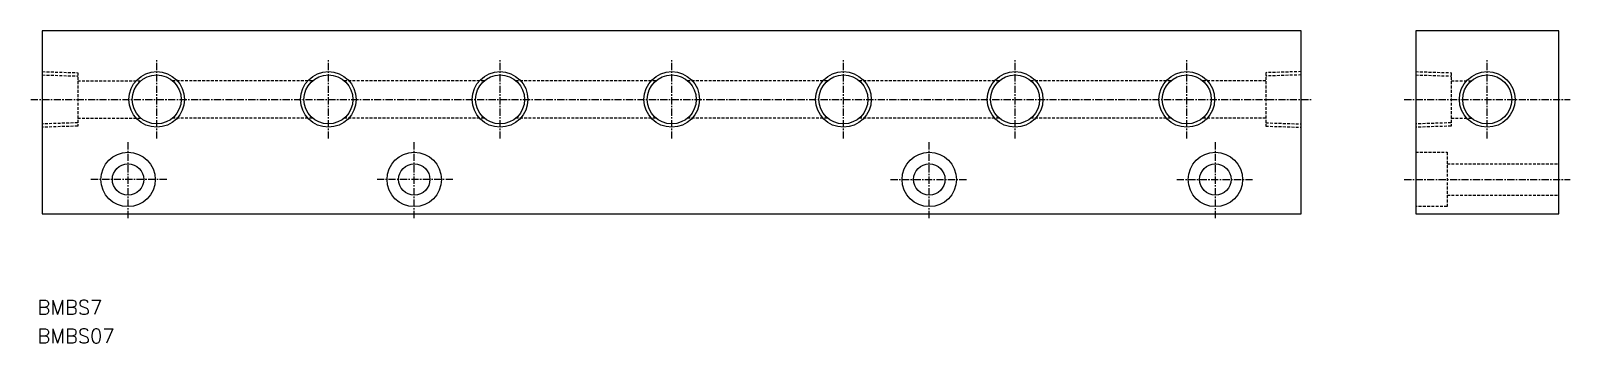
# Model space of a CAD drawing. Extents: x 30 to 299, y 66 to 121.
import ezdxf
from ezdxf.enums import TextEntityAlignment as Align

# ---------------------------------------------------------------- set-up
doc = ezdxf.new("R2010")
doc.units = 0
doc.linetypes.add('CENTER', pattern=[2, 1.25, -0.25, 0.25, -0.25])
doc.linetypes.add('DASHED', pattern=[0.75, 0.5, -0.25])
doc.layers.get('0').update_dxf_attribs({"linetype": 'CONTINUOUS'})
doc.layers.add('CENTER', color=1, linetype='CENTER')
doc.styles.get("Standard").update_dxf_attribs({"font": 'txt.shx', "bigfont": 'extfont.shx'})

msp = doc.modelspace()

# ---------------------------------------------------------------- linework, layer by layer
at = {"color": 3, "linetype": 'DASHED'}
for p, q in [((32, 113.86), (38.2, 113.67)), ((32, 113.28), (38.2, 113.09)), ((38.2, 113.67), (38.2, 104.33)), ((252, 113.86), (245.8, 113.67)), ((245.8, 113.67), (245.8, 104.33)), ((252, 113.28), (245.8, 113.09)), ((272, 113.86), (278.2, 113.67)), ((272, 113.28), (278.2, 113.09)), ((278.2, 113.67), (278.2, 104.33)), ((38.2, 112.25), (49.21, 112.25)), ((79.21, 112.25), (54.79, 112.25)), ((109.21, 112.25), (84.79, 112.25)), ((139.21, 112.25), (114.79, 112.25)), ((169.21, 112.25), (144.79, 112.25)), ((199.21, 112.25), (174.79, 112.25)), ((229.21, 112.25), (204.79, 112.25)), ((245.8, 112.25), (234.79, 112.25)), ((278.2, 112.25), (281.71, 112.25)), ((38.2, 104.91), (32, 104.72)), ((38.2, 105.75), (49.21, 105.75)), ((79.21, 105.75), (54.79, 105.75)), ((109.21, 105.75), (84.79, 105.75)), ((139.21, 105.75), (114.79, 105.75)), ((169.21, 105.75), (144.79, 105.75)), ((199.21, 105.75), (174.79, 105.75)), ((229.21, 105.75), (204.79, 105.75)), ((245.8, 105.75), (234.79, 105.75)), ((245.8, 104.91), (252, 104.72)), ((278.2, 104.91), (272, 104.72)), ((278.2, 105.75), (281.71, 105.75)), ((38.2, 104.33), (32, 104.14)), ((245.8, 104.33), (252, 104.14)), ((278.2, 104.33), (272, 104.14)), ((272, 99.75), (277.5, 99.75)), ((277.5, 99.75), (277.5, 90.25)), ((277.5, 97.75), (297, 97.75)), ((277.5, 92.25), (297, 92.25)), ((277.5, 90.25), (272, 90.25))]:
    msp.add_line(p, q, dxfattribs=at)
at = {"color": 7, "linetype": 'CONTINUOUS'}
for points in [[(32, 89), (252, 89), (252, 121), (32, 121)], [(272, 89), (297, 89), (297, 121), (272, 121)]]:
    msp.add_lwpolyline(points, close=True, dxfattribs=at)
at = {"color": 3, "linetype": 'CONTINUOUS'}
for centre in [(52, 109), (82, 109), (112, 109), (142, 109), (172, 109), (202, 109), (232, 109), (284.5, 109)]:
    msp.add_circle(centre, 4.86, dxfattribs=at)
at = {"color": 7, "linetype": 'CONTINUOUS'}
for centre, radius in [((52, 109), 4.28), ((82, 109), 4.28), ((112, 109), 4.28), ((142, 109), 4.28), ((172, 109), 4.28), ((202, 109), 4.28), ((232, 109), 4.28), ((284.5, 109), 4.28), ((47, 95), 4.75), ((97, 95), 4.75), ((187, 95), 4.75), ((237, 95), 4.75), ((47, 95), 2.75), ((97, 95), 2.75), ((187, 95), 2.75), ((237, 95), 2.75)]:
    msp.add_circle(centre, radius, dxfattribs=at)
at = {"layer": 'CENTER', "color": 1, "linetype": 'CENTER'}
for p, q in [((52, 102.14), (52, 115.86)), ((82, 102.14), (82, 115.86)), ((112, 102.14), (112, 115.86)), ((142, 102.14), (142, 115.86)), ((172, 102.14), (172, 115.86)), ((202, 102.14), (202, 115.86)), ((232, 102.14), (232, 115.86)), ((284.5, 102.14), (284.5, 115.86)), ((30, 109), (254, 109)), ((270, 109), (299, 109)), ((47, 88.25), (47, 101.75)), ((97, 88.25), (97, 101.75)), ((187, 88.25), (187, 101.75)), ((237, 88.25), (237, 101.75)), ((53.75, 95), (40.25, 95)), ((103.75, 95), (90.25, 95)), ((180.25, 95), (193.75, 95)), ((230.25, 95), (243.75, 95)), ((270, 95), (299, 95))]:
    msp.add_line(p, q, dxfattribs=at)

# ---------------------------------------------------------------- texts
at = {"color": 7, "linetype": 'CONTINUOUS'}
for s, p in [('BMBS7', (31.15, 72.63)), ('BMBS07', (31.15, 67.63))]:
    msp.add_text(s, height=2.5, dxfattribs=at).set_placement(p, align=Align.MIDDLE_LEFT)

doc.saveas('drawing.dxf')
